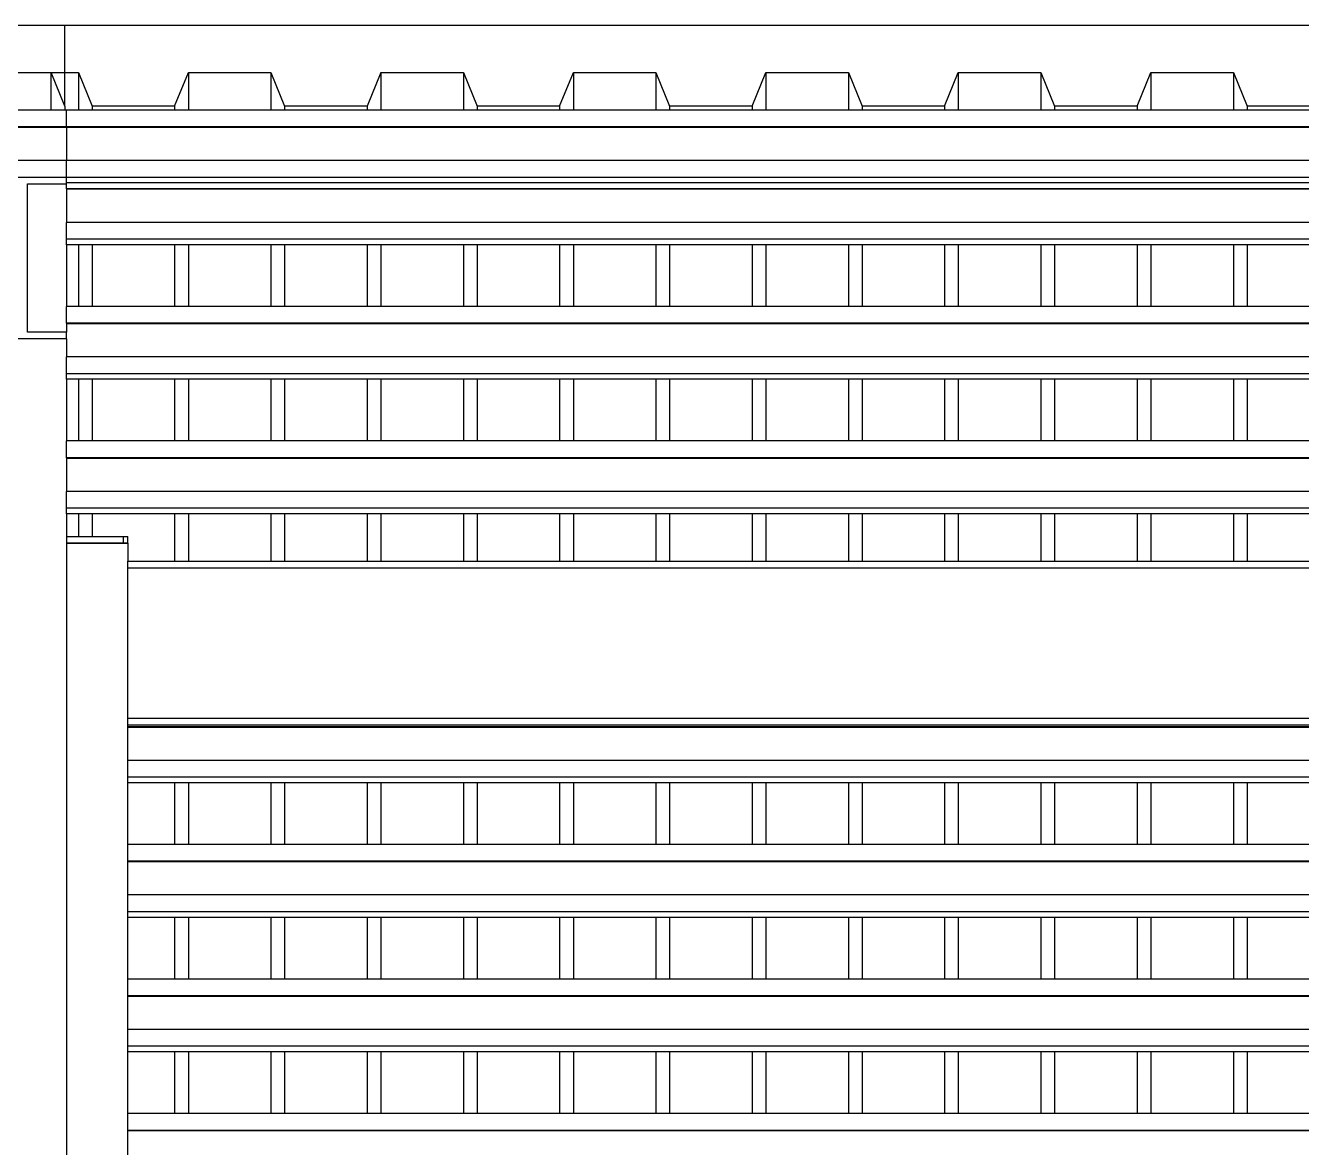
# Model space of a CAD drawing. Extents: x -101 to 101, y -14 to 18.
# Drawn here: x 23.594 to 25.466, y 16.374 to 18.019 of the extents above; entities that cross this region are included whole.
import ezdxf

# ---------------------------------------------------------------- set-up
doc = ezdxf.new("R2010")
doc.units = 0
doc.layers.get('0').update_dxf_attribs({"linetype": 'CONTINUOUS'})

msp = doc.modelspace()

# ---------------------------------------------------------------- linework, layer by layer
for p, q in [((23.6514, 18.019), (23.5301, 18.019)), ((26.6366, 18.019), (23.6514, 18.019)), ((23.6514, 17.9499), (23.6514, 18.019)), ((23.5503, 17.9499), (23.6312, 17.9499)), ((23.6312, 17.9499), (23.6514, 17.9499)), ((23.6312, 17.895), (23.6312, 17.9499)), ((23.6514, 17.9006), (23.6312, 17.9499)), ((23.6514, 17.9006), (23.6514, 17.9499)), ((23.6514, 17.9499), (23.6713, 17.9499)), ((23.6713, 17.9499), (23.6915, 17.9006)), ((23.6713, 17.9499), (23.6713, 17.895)), ((23.8125, 17.9006), (23.8327, 17.9499)), ((23.8327, 17.9499), (23.9537, 17.9499)), ((23.8327, 17.9499), (23.8327, 17.895)), ((23.9537, 17.9499), (23.9739, 17.9006)), ((23.9537, 17.9499), (23.9537, 17.895)), ((24.1151, 17.9499), (24.0949, 17.9006)), ((24.1151, 17.9499), (24.1151, 17.895)), ((24.1151, 17.9499), (24.2361, 17.9499)), ((24.2361, 17.9499), (24.2361, 17.895)), ((24.2361, 17.9499), (24.2563, 17.9006)), ((24.3773, 17.9006), (24.3975, 17.9499)), ((24.3975, 17.9499), (24.3975, 17.895)), ((24.3975, 17.9499), (24.5185, 17.9499)), ((24.5185, 17.9499), (24.5185, 17.895)), ((24.5185, 17.9499), (24.5387, 17.9006)), ((24.6597, 17.9006), (24.6799, 17.9499)), ((24.6799, 17.9499), (24.6799, 17.895)), ((24.6799, 17.9499), (24.801, 17.9499)), ((24.801, 17.9499), (24.801, 17.895)), ((24.801, 17.9499), (24.8211, 17.9006)), ((24.9422, 17.9006), (24.9623, 17.9499)), ((24.9623, 17.9499), (24.9623, 17.895)), ((24.9623, 17.9499), (25.0834, 17.9499)), ((25.0834, 17.9499), (25.0834, 17.895)), ((25.0834, 17.9499), (25.1035, 17.9006)), ((25.2246, 17.9006), (25.2447, 17.9499)), ((25.2447, 17.9499), (25.2447, 17.895)), ((25.2447, 17.9499), (25.3658, 17.9499)), ((25.3658, 17.9499), (25.3658, 17.895)), ((25.3658, 17.9499), (25.386, 17.9006)), ((23.6514, 17.9006), (23.6514, 17.895)), ((23.8125, 17.9006), (23.6915, 17.9006)), ((23.6915, 17.9006), (23.6915, 17.895)), ((23.8125, 17.9006), (23.8125, 17.895)), ((24.0949, 17.9006), (23.9739, 17.9006)), ((23.9739, 17.9006), (23.9739, 17.895)), ((24.0949, 17.9006), (24.0949, 17.895)), ((24.2563, 17.9006), (24.2563, 17.895)), ((24.3773, 17.9006), (24.2563, 17.9006)), ((24.3773, 17.9006), (24.3773, 17.895)), ((24.5387, 17.9006), (24.5387, 17.895)), ((24.6597, 17.9006), (24.5387, 17.9006)), ((24.6597, 17.9006), (24.6597, 17.895)), ((24.8211, 17.9006), (24.8211, 17.895)), ((24.9422, 17.9006), (24.8211, 17.9006)), ((24.9422, 17.9006), (24.9422, 17.895)), ((25.1035, 17.9006), (25.1035, 17.895)), ((25.2246, 17.9006), (25.1035, 17.9006)), ((25.2246, 17.9006), (25.2246, 17.895)), ((25.386, 17.9006), (25.386, 17.895)), ((25.507, 17.9006), (25.386, 17.9006)), ((23.6312, 17.895), (23.5503, 17.895)), ((23.6514, 17.895), (23.6312, 17.895)), ((23.6537, 17.895), (23.6514, 17.895)), ((23.6537, 17.8703), (23.6537, 17.895)), ((23.6713, 17.895), (23.6537, 17.895)), ((23.6915, 17.895), (23.6713, 17.895)), ((23.8125, 17.895), (23.6915, 17.895)), ((23.8327, 17.895), (23.8125, 17.895)), ((23.9537, 17.895), (23.8327, 17.895)), ((23.9739, 17.895), (23.9537, 17.895)), ((24.0949, 17.895), (23.9739, 17.895)), ((24.1151, 17.895), (24.0949, 17.895)), ((24.2361, 17.895), (24.1151, 17.895)), ((24.2563, 17.895), (24.2361, 17.895)), ((24.3773, 17.895), (24.2563, 17.895)), ((24.3975, 17.895), (24.3773, 17.895)), ((24.5185, 17.895), (24.3975, 17.895)), ((24.5387, 17.895), (24.5185, 17.895)), ((24.6597, 17.895), (24.5387, 17.895)), ((24.6799, 17.895), (24.6597, 17.895)), ((24.801, 17.895), (24.6799, 17.895)), ((24.8211, 17.895), (24.801, 17.895)), ((24.9422, 17.895), (24.8211, 17.895)), ((24.9623, 17.895), (24.9422, 17.895)), ((25.0834, 17.895), (24.9623, 17.895)), ((25.1035, 17.895), (25.0834, 17.895)), ((25.2246, 17.895), (25.1035, 17.895)), ((25.2447, 17.895), (25.2246, 17.895)), ((25.3658, 17.895), (25.2447, 17.895)), ((25.386, 17.895), (25.3658, 17.895)), ((25.507, 17.895), (25.386, 17.895)), ((23.6537, 17.8703), (23.5277, 17.8703)), ((23.6537, 17.8695), (23.5277, 17.8695)), ((23.6537, 17.8703), (23.6537, 17.8695)), ((38.5277, 17.8703), (23.6537, 17.8703)), ((23.6537, 17.8695), (23.6537, 17.821)), ((38.5277, 17.8695), (23.6537, 17.8695)), ((23.6537, 17.821), (23.5277, 17.821)), ((23.6537, 17.7963), (23.6537, 17.821)), ((38.5277, 17.821), (23.6537, 17.821)), ((23.6537, 17.7963), (23.5337, 17.7963)), ((23.5968, 17.5692), (23.5968, 17.7866)), ((23.5968, 17.7866), (23.6537, 17.7866)), ((23.6537, 17.7881), (23.6537, 17.7963)), ((27.2777, 17.7963), (23.6537, 17.7963)), ((27.2777, 17.7881), (23.6537, 17.7881)), ((23.6537, 17.7866), (23.6537, 17.7881)), ((23.6537, 17.7796), (23.6537, 17.7866)), ((27.2777, 17.7796), (23.6537, 17.7796)), ((23.6537, 17.7796), (23.6537, 17.7788)), ((27.2777, 17.7788), (23.6537, 17.7788)), ((23.6537, 17.7788), (23.6537, 17.7303)), ((27.2777, 17.7303), (23.6537, 17.7303)), ((23.6537, 17.7056), (23.6537, 17.7303)), ((27.2777, 17.7056), (23.6537, 17.7056)), ((23.6537, 17.6974), (23.6537, 17.7056)), ((23.6713, 17.6974), (23.6537, 17.6974)), ((23.6537, 17.6974), (23.6537, 17.607)), ((23.6713, 17.6974), (23.6713, 17.607)), ((23.6915, 17.6974), (23.6713, 17.6974)), ((23.6915, 17.6974), (23.6915, 17.607)), ((23.8125, 17.6974), (23.6915, 17.6974)), ((23.8125, 17.6974), (23.8125, 17.607)), ((23.8327, 17.6974), (23.8125, 17.6974)), ((23.8327, 17.6974), (23.8327, 17.607)), ((23.9537, 17.6974), (23.8327, 17.6974)), ((23.9537, 17.6974), (23.9537, 17.607)), ((23.9739, 17.6974), (23.9537, 17.6974)), ((23.9739, 17.6974), (23.9739, 17.607)), ((24.0949, 17.6974), (23.9739, 17.6974)), ((24.0949, 17.6974), (24.0949, 17.607)), ((24.1151, 17.6974), (24.0949, 17.6974)), ((24.1151, 17.6974), (24.1151, 17.607)), ((24.2361, 17.6974), (24.1151, 17.6974)), ((24.2361, 17.6974), (24.2361, 17.607)), ((24.2563, 17.6974), (24.2361, 17.6974)), ((24.2563, 17.6974), (24.2563, 17.607)), ((24.3773, 17.6974), (24.2563, 17.6974)), ((24.3773, 17.6974), (24.3773, 17.607)), ((24.3975, 17.6974), (24.3773, 17.6974)), ((24.3975, 17.6974), (24.3975, 17.607)), ((24.5185, 17.6974), (24.3975, 17.6974)), ((24.5185, 17.6974), (24.5185, 17.607)), ((24.5387, 17.6974), (24.5185, 17.6974)), ((24.5387, 17.6974), (24.5387, 17.607)), ((24.6597, 17.6974), (24.5387, 17.6974)), ((24.6597, 17.6974), (24.6597, 17.607)), ((24.6799, 17.6974), (24.6597, 17.6974)), ((24.6799, 17.6974), (24.6799, 17.607)), ((24.801, 17.6974), (24.6799, 17.6974)), ((24.801, 17.6974), (24.801, 17.607)), ((24.8211, 17.6974), (24.801, 17.6974)), ((24.8211, 17.6974), (24.8211, 17.607)), ((24.9422, 17.6974), (24.8211, 17.6974)), ((24.9422, 17.6974), (24.9422, 17.607)), ((24.9623, 17.6974), (24.9422, 17.6974)), ((24.9623, 17.6974), (24.9623, 17.607)), ((25.0834, 17.6974), (24.9623, 17.6974)), ((25.0834, 17.6974), (25.0834, 17.607)), ((25.1035, 17.6974), (25.0834, 17.6974)), ((25.1035, 17.6974), (25.1035, 17.607)), ((25.2246, 17.6974), (25.1035, 17.6974)), ((25.2246, 17.6974), (25.2246, 17.607)), ((25.2447, 17.6974), (25.2246, 17.6974)), ((25.2447, 17.6974), (25.2447, 17.607)), ((25.3658, 17.6974), (25.2447, 17.6974)), ((25.3658, 17.6974), (25.3658, 17.607)), ((25.386, 17.6974), (25.3658, 17.6974)), ((25.386, 17.6974), (25.386, 17.607)), ((25.507, 17.6974), (25.386, 17.6974)), ((23.6537, 17.5823), (23.6537, 17.607)), ((23.6713, 17.607), (23.6537, 17.607)), ((23.6915, 17.607), (23.6713, 17.607)), ((23.8125, 17.607), (23.6915, 17.607)), ((23.8327, 17.607), (23.8125, 17.607)), ((23.9537, 17.607), (23.8327, 17.607)), ((23.9739, 17.607), (23.9537, 17.607)), ((24.0949, 17.607), (23.9739, 17.607)), ((24.1151, 17.607), (24.0949, 17.607)), ((24.2361, 17.607), (24.1151, 17.607)), ((24.2563, 17.607), (24.2361, 17.607)), ((24.3773, 17.607), (24.2563, 17.607)), ((24.3975, 17.607), (24.3773, 17.607)), ((24.5185, 17.607), (24.3975, 17.607)), ((24.5387, 17.607), (24.5185, 17.607)), ((24.6597, 17.607), (24.5387, 17.607)), ((24.6799, 17.607), (24.6597, 17.607)), ((24.801, 17.607), (24.6799, 17.607)), ((24.8211, 17.607), (24.801, 17.607)), ((24.9422, 17.607), (24.8211, 17.607)), ((24.9623, 17.607), (24.9422, 17.607)), ((25.0834, 17.607), (24.9623, 17.607)), ((25.1035, 17.607), (25.0834, 17.607)), ((25.2246, 17.607), (25.1035, 17.607)), ((25.2447, 17.607), (25.2246, 17.607)), ((25.3658, 17.607), (25.2447, 17.607)), ((25.386, 17.607), (25.3658, 17.607)), ((25.507, 17.607), (25.386, 17.607)), ((27.2777, 17.5823), (23.6537, 17.5823)), ((23.6537, 17.5823), (23.6537, 17.5815)), ((27.2777, 17.5815), (23.6537, 17.5815)), ((23.6537, 17.5815), (23.6537, 17.5692)), ((23.6537, 17.5596), (23.5337, 17.5596)), ((23.6537, 17.5692), (23.5968, 17.5692)), ((23.6537, 17.5596), (23.6537, 17.5692)), ((23.6537, 17.5596), (23.6537, 17.533)), ((27.2777, 17.533), (23.6537, 17.533)), ((23.6537, 17.5083), (23.6537, 17.533)), ((27.2777, 17.5083), (23.6537, 17.5083)), ((23.6537, 17.5001), (23.6537, 17.5083)), ((23.6713, 17.5001), (23.6537, 17.5001)), ((23.6537, 17.5001), (23.6537, 17.4097)), ((23.6713, 17.5001), (23.6713, 17.4097)), ((23.6915, 17.5001), (23.6713, 17.5001)), ((23.6915, 17.5001), (23.6915, 17.4097)), ((23.8125, 17.5001), (23.6915, 17.5001)), ((23.8125, 17.5001), (23.8125, 17.4097)), ((23.8327, 17.5001), (23.8125, 17.5001)), ((23.8327, 17.5001), (23.8327, 17.4097)), ((23.9537, 17.5001), (23.8327, 17.5001)), ((23.9537, 17.5001), (23.9537, 17.4097)), ((23.9739, 17.5001), (23.9537, 17.5001)), ((23.9739, 17.5001), (23.9739, 17.4097)), ((24.0949, 17.5001), (23.9739, 17.5001)), ((24.0949, 17.5001), (24.0949, 17.4097)), ((24.1151, 17.5001), (24.0949, 17.5001)), ((24.1151, 17.5001), (24.1151, 17.4097)), ((24.2361, 17.5001), (24.1151, 17.5001)), ((24.2361, 17.5001), (24.2361, 17.4097)), ((24.2563, 17.5001), (24.2361, 17.5001)), ((24.2563, 17.5001), (24.2563, 17.4097)), ((24.3773, 17.5001), (24.2563, 17.5001)), ((24.3773, 17.5001), (24.3773, 17.4097)), ((24.3975, 17.5001), (24.3773, 17.5001)), ((24.3975, 17.5001), (24.3975, 17.4097)), ((24.5185, 17.5001), (24.3975, 17.5001)), ((24.5185, 17.5001), (24.5185, 17.4097)), ((24.5387, 17.5001), (24.5185, 17.5001)), ((24.5387, 17.5001), (24.5387, 17.4097)), ((24.6597, 17.5001), (24.5387, 17.5001)), ((24.6597, 17.5001), (24.6597, 17.4097)), ((24.6799, 17.5001), (24.6597, 17.5001)), ((24.6799, 17.5001), (24.6799, 17.4097)), ((24.801, 17.5001), (24.6799, 17.5001)), ((24.801, 17.5001), (24.801, 17.4097)), ((24.8211, 17.5001), (24.801, 17.5001)), ((24.8211, 17.5001), (24.8211, 17.4097)), ((24.9422, 17.5001), (24.8211, 17.5001)), ((24.9422, 17.5001), (24.9422, 17.4097)), ((24.9623, 17.5001), (24.9422, 17.5001)), ((24.9623, 17.5001), (24.9623, 17.4097)), ((25.0834, 17.5001), (24.9623, 17.5001)), ((25.0834, 17.5001), (25.0834, 17.4097)), ((25.1035, 17.5001), (25.0834, 17.5001)), ((25.1035, 17.5001), (25.1035, 17.4097)), ((25.2246, 17.5001), (25.1035, 17.5001)), ((25.2246, 17.5001), (25.2246, 17.4097)), ((25.2447, 17.5001), (25.2246, 17.5001)), ((25.2447, 17.5001), (25.2447, 17.4097)), ((25.3658, 17.5001), (25.2447, 17.5001)), ((25.3658, 17.5001), (25.3658, 17.4097)), ((25.386, 17.5001), (25.3658, 17.5001)), ((25.386, 17.5001), (25.386, 17.4097)), ((25.507, 17.5001), (25.386, 17.5001)), ((23.6537, 17.385), (23.6537, 17.4097)), ((23.6713, 17.4097), (23.6537, 17.4097)), ((23.6915, 17.4097), (23.6713, 17.4097)), ((23.8125, 17.4097), (23.6915, 17.4097)), ((23.8327, 17.4097), (23.8125, 17.4097)), ((23.9537, 17.4097), (23.8327, 17.4097)), ((23.9739, 17.4097), (23.9537, 17.4097)), ((24.0949, 17.4097), (23.9739, 17.4097)), ((24.1151, 17.4097), (24.0949, 17.4097)), ((24.2361, 17.4097), (24.1151, 17.4097)), ((24.2563, 17.4097), (24.2361, 17.4097)), ((24.3773, 17.4097), (24.2563, 17.4097)), ((24.3975, 17.4097), (24.3773, 17.4097)), ((24.5185, 17.4097), (24.3975, 17.4097)), ((24.5387, 17.4097), (24.5185, 17.4097)), ((24.6597, 17.4097), (24.5387, 17.4097)), ((24.6799, 17.4097), (24.6597, 17.4097)), ((24.801, 17.4097), (24.6799, 17.4097)), ((24.8211, 17.4097), (24.801, 17.4097)), ((24.9422, 17.4097), (24.8211, 17.4097)), ((24.9623, 17.4097), (24.9422, 17.4097)), ((25.0834, 17.4097), (24.9623, 17.4097)), ((25.1035, 17.4097), (25.0834, 17.4097)), ((25.2246, 17.4097), (25.1035, 17.4097)), ((25.2447, 17.4097), (25.2246, 17.4097)), ((25.3658, 17.4097), (25.2447, 17.4097)), ((25.386, 17.4097), (25.3658, 17.4097)), ((25.507, 17.4097), (25.386, 17.4097)), ((27.2777, 17.385), (23.6537, 17.385)), ((23.6537, 17.385), (23.6537, 17.3842)), ((27.2777, 17.3842), (23.6537, 17.3842)), ((23.6537, 17.3842), (23.6537, 17.3357)), ((27.2777, 17.3357), (23.6537, 17.3357)), ((23.6537, 17.311), (23.6537, 17.3357)), ((27.2777, 17.311), (23.6537, 17.311)), ((23.6537, 17.3028), (23.6537, 17.311)), ((23.6713, 17.3028), (23.6537, 17.3028)), ((23.6537, 17.3028), (23.6537, 17.2697)), ((23.6713, 17.3028), (23.6713, 17.2697)), ((23.6915, 17.3028), (23.6713, 17.3028)), ((23.6915, 17.3028), (23.6915, 17.2697)), ((23.8125, 17.3028), (23.6915, 17.3028)), ((23.8125, 17.3028), (23.8125, 17.2332)), ((23.8327, 17.3028), (23.8125, 17.3028)), ((23.8327, 17.3028), (23.8327, 17.2332)), ((23.9537, 17.3028), (23.8327, 17.3028)), ((23.9537, 17.3028), (23.9537, 17.2332)), ((23.9739, 17.3028), (23.9537, 17.3028)), ((23.9739, 17.3028), (23.9739, 17.2332)), ((24.0949, 17.3028), (23.9739, 17.3028)), ((24.0949, 17.3028), (24.0949, 17.2332)), ((24.1151, 17.3028), (24.0949, 17.3028)), ((24.1151, 17.3028), (24.1151, 17.2332)), ((24.2361, 17.3028), (24.1151, 17.3028)), ((24.2361, 17.3028), (24.2361, 17.2332)), ((24.2563, 17.3028), (24.2361, 17.3028)), ((24.2563, 17.3028), (24.2563, 17.2332)), ((24.3773, 17.3028), (24.2563, 17.3028)), ((24.3773, 17.3028), (24.3773, 17.2332)), ((24.3975, 17.3028), (24.3773, 17.3028)), ((24.3975, 17.3028), (24.3975, 17.2332)), ((24.5185, 17.3028), (24.3975, 17.3028)), ((24.5185, 17.3028), (24.5185, 17.2332)), ((24.5387, 17.3028), (24.5185, 17.3028)), ((24.5387, 17.3028), (24.5387, 17.2332)), ((24.6597, 17.3028), (24.5387, 17.3028)), ((24.6597, 17.3028), (24.6597, 17.2332)), ((24.6799, 17.3028), (24.6597, 17.3028)), ((24.6799, 17.3028), (24.6799, 17.2332)), ((24.801, 17.3028), (24.6799, 17.3028)), ((24.801, 17.3028), (24.801, 17.2332)), ((24.8211, 17.3028), (24.801, 17.3028)), ((24.8211, 17.3028), (24.8211, 17.2332)), ((24.9422, 17.3028), (24.8211, 17.3028)), ((24.9422, 17.3028), (24.9422, 17.2332)), ((24.9623, 17.3028), (24.9422, 17.3028)), ((24.9623, 17.3028), (24.9623, 17.2332)), ((25.0834, 17.3028), (24.9623, 17.3028)), ((25.0834, 17.3028), (25.0834, 17.2332)), ((25.1035, 17.3028), (25.0834, 17.3028)), ((25.1035, 17.3028), (25.1035, 17.2332)), ((25.2246, 17.3028), (25.1035, 17.3028)), ((25.2246, 17.3028), (25.2246, 17.2332)), ((25.2447, 17.3028), (25.2246, 17.3028)), ((25.2447, 17.3028), (25.2447, 17.2332)), ((25.3658, 17.3028), (25.2447, 17.3028)), ((25.3658, 17.3028), (25.3658, 17.2332)), ((25.386, 17.3028), (25.3658, 17.3028)), ((25.386, 17.3028), (25.386, 17.2332)), ((25.507, 17.3028), (25.386, 17.3028)), ((23.6537, 17.2697), (23.6713, 17.2697)), ((23.6537, 17.2697), (23.6537, 17.2599)), ((23.6537, 17.2599), (23.6713, 17.2599)), ((23.6537, 17.2599), (23.6537, 17.2598)), ((23.6713, 17.2697), (23.6915, 17.2697)), ((23.6713, 17.2599), (23.6713, 17.2598)), ((23.6713, 17.2599), (23.6915, 17.2599)), ((23.6915, 17.2697), (23.7377, 17.2697)), ((23.6915, 17.2599), (23.6915, 17.2598)), ((23.6915, 17.2599), (23.7377, 17.2599)), ((23.7377, 17.2599), (23.7377, 17.2697)), ((23.7377, 17.2697), (23.7437, 17.2697)), ((23.7377, 17.2599), (23.7377, 17.2598)), ((23.7377, 17.2599), (23.7437, 17.2599)), ((23.7437, 17.2599), (23.7437, 17.2697)), ((23.7437, 17.2599), (23.7437, 17.2598)), ((23.6713, 17.2598), (23.6537, 17.2598)), ((23.6537, 17.2598), (23.6537, 14.6912)), ((23.6915, 17.2598), (23.6713, 17.2598)), ((23.7377, 17.2598), (23.6915, 17.2598)), ((23.7437, 17.2598), (23.7377, 17.2598)), ((23.7437, 17.2598), (23.7437, 17.2332)), ((23.7437, 17.2332), (23.8125, 17.2332)), ((23.7437, 17.2234), (23.7437, 17.2332)), ((23.7437, 17.2234), (27.2777, 17.2234)), ((23.7437, 17.003), (23.7437, 17.2234)), ((23.8125, 17.2332), (23.8327, 17.2332)), ((23.8327, 17.2332), (23.9537, 17.2332)), ((23.9537, 17.2332), (23.9739, 17.2332)), ((23.9739, 17.2332), (24.0949, 17.2332)), ((24.0949, 17.2332), (24.1151, 17.2332)), ((24.1151, 17.2332), (24.2361, 17.2332)), ((24.2361, 17.2332), (24.2563, 17.2332)), ((24.2563, 17.2332), (24.3773, 17.2332)), ((24.3773, 17.2332), (24.3975, 17.2332)), ((24.3975, 17.2332), (24.5185, 17.2332)), ((24.5185, 17.2332), (24.5387, 17.2332)), ((24.5387, 17.2332), (24.6597, 17.2332)), ((24.6597, 17.2332), (24.6799, 17.2332)), ((24.6799, 17.2332), (24.801, 17.2332)), ((24.801, 17.2332), (24.8211, 17.2332)), ((24.8211, 17.2332), (24.9422, 17.2332)), ((24.9422, 17.2332), (24.9623, 17.2332)), ((24.9623, 17.2332), (25.0834, 17.2332)), ((25.0834, 17.2332), (25.1035, 17.2332)), ((25.1035, 17.2332), (25.2246, 17.2332)), ((25.2246, 17.2332), (25.2447, 17.2332)), ((25.2447, 17.2332), (25.3658, 17.2332)), ((25.3658, 17.2332), (25.386, 17.2332)), ((25.386, 17.2332), (25.507, 17.2332)), ((23.7437, 17.003), (27.2777, 17.003)), ((23.7437, 16.9932), (23.7437, 17.003)), ((23.7437, 16.9932), (27.2777, 16.9932)), ((23.7437, 16.9905), (23.7437, 16.9932)), ((27.2777, 16.9905), (23.7437, 16.9905)), ((23.7437, 16.9896), (23.7437, 16.9905)), ((27.2777, 16.9896), (23.7437, 16.9896)), ((23.7437, 16.9411), (23.7437, 16.9896)), ((27.2777, 16.9411), (23.7437, 16.9411)), ((23.7437, 16.9165), (23.7437, 16.9411)), ((27.2777, 16.9165), (23.7437, 16.9165)), ((23.7437, 16.9083), (23.7437, 16.9165)), ((23.8125, 16.9083), (23.7437, 16.9083)), ((23.7437, 16.8178), (23.7437, 16.9083)), ((23.8125, 16.9083), (23.8125, 16.8178)), ((23.8327, 16.9083), (23.8125, 16.9083)), ((23.8327, 16.9083), (23.8327, 16.8178)), ((23.9537, 16.9083), (23.8327, 16.9083)), ((23.9537, 16.9083), (23.9537, 16.8178)), ((23.9739, 16.9083), (23.9537, 16.9083)), ((23.9739, 16.9083), (23.9739, 16.8178)), ((24.0949, 16.9083), (23.9739, 16.9083)), ((24.0949, 16.9083), (24.0949, 16.8178)), ((24.1151, 16.9083), (24.0949, 16.9083)), ((24.1151, 16.9083), (24.1151, 16.8178)), ((24.2361, 16.9083), (24.1151, 16.9083)), ((24.2361, 16.9083), (24.2361, 16.8178)), ((24.2563, 16.9083), (24.2361, 16.9083)), ((24.2563, 16.9083), (24.2563, 16.8178)), ((24.3773, 16.9083), (24.2563, 16.9083)), ((24.3773, 16.9083), (24.3773, 16.8178)), ((24.3975, 16.9083), (24.3773, 16.9083)), ((24.3975, 16.9083), (24.3975, 16.8178)), ((24.5185, 16.9083), (24.3975, 16.9083)), ((24.5185, 16.9083), (24.5185, 16.8178)), ((24.5387, 16.9083), (24.5185, 16.9083)), ((24.5387, 16.9083), (24.5387, 16.8178)), ((24.6597, 16.9083), (24.5387, 16.9083)), ((24.6597, 16.9083), (24.6597, 16.8178)), ((24.6799, 16.9083), (24.6597, 16.9083)), ((24.6799, 16.9083), (24.6799, 16.8178)), ((24.801, 16.9083), (24.6799, 16.9083)), ((24.801, 16.9083), (24.801, 16.8178)), ((24.8211, 16.9083), (24.801, 16.9083)), ((24.8211, 16.9083), (24.8211, 16.8178)), ((24.9422, 16.9083), (24.8211, 16.9083)), ((24.9422, 16.9083), (24.9422, 16.8178)), ((24.9623, 16.9083), (24.9422, 16.9083)), ((24.9623, 16.9083), (24.9623, 16.8178)), ((25.0834, 16.9083), (24.9623, 16.9083)), ((25.0834, 16.9083), (25.0834, 16.8178)), ((25.1035, 16.9083), (25.0834, 16.9083)), ((25.1035, 16.9083), (25.1035, 16.8178)), ((25.2246, 16.9083), (25.1035, 16.9083)), ((25.2246, 16.9083), (25.2246, 16.8178)), ((25.2447, 16.9083), (25.2246, 16.9083)), ((25.2447, 16.9083), (25.2447, 16.8178)), ((25.3658, 16.9083), (25.2447, 16.9083)), ((25.3658, 16.9083), (25.3658, 16.8178)), ((25.386, 16.9083), (25.3658, 16.9083)), ((25.386, 16.9083), (25.386, 16.8178)), ((25.507, 16.9083), (25.386, 16.9083)), ((23.8125, 16.8178), (23.7437, 16.8178)), ((23.7437, 16.7932), (23.7437, 16.8178)), ((23.8327, 16.8178), (23.8125, 16.8178)), ((23.9537, 16.8178), (23.8327, 16.8178)), ((23.9739, 16.8178), (23.9537, 16.8178)), ((24.0949, 16.8178), (23.9739, 16.8178)), ((24.1151, 16.8178), (24.0949, 16.8178)), ((24.2361, 16.8178), (24.1151, 16.8178)), ((24.2563, 16.8178), (24.2361, 16.8178)), ((24.3773, 16.8178), (24.2563, 16.8178)), ((24.3975, 16.8178), (24.3773, 16.8178)), ((24.5185, 16.8178), (24.3975, 16.8178)), ((24.5387, 16.8178), (24.5185, 16.8178)), ((24.6597, 16.8178), (24.5387, 16.8178)), ((24.6799, 16.8178), (24.6597, 16.8178)), ((24.801, 16.8178), (24.6799, 16.8178)), ((24.8211, 16.8178), (24.801, 16.8178)), ((24.9422, 16.8178), (24.8211, 16.8178)), ((24.9623, 16.8178), (24.9422, 16.8178)), ((25.0834, 16.8178), (24.9623, 16.8178)), ((25.1035, 16.8178), (25.0834, 16.8178)), ((25.2246, 16.8178), (25.1035, 16.8178)), ((25.2447, 16.8178), (25.2246, 16.8178)), ((25.3658, 16.8178), (25.2447, 16.8178)), ((25.386, 16.8178), (25.3658, 16.8178)), ((25.507, 16.8178), (25.386, 16.8178)), ((27.2777, 16.7932), (23.7437, 16.7932)), ((23.7437, 16.7924), (23.7437, 16.7932)), ((27.2777, 16.7924), (23.7437, 16.7924)), ((23.7437, 16.7439), (23.7437, 16.7924)), ((27.2777, 16.7439), (23.7437, 16.7439)), ((23.7437, 16.7192), (23.7437, 16.7439)), ((27.2777, 16.7192), (23.7437, 16.7192)), ((23.7437, 16.711), (23.7437, 16.7192)), ((23.8125, 16.711), (23.7437, 16.711)), ((23.7437, 16.6206), (23.7437, 16.711)), ((23.8125, 16.711), (23.8125, 16.6206)), ((23.8327, 16.711), (23.8125, 16.711)), ((23.8327, 16.711), (23.8327, 16.6206)), ((23.9537, 16.711), (23.8327, 16.711)), ((23.9537, 16.711), (23.9537, 16.6206)), ((23.9739, 16.711), (23.9537, 16.711)), ((23.9739, 16.711), (23.9739, 16.6206)), ((24.0949, 16.711), (23.9739, 16.711)), ((24.0949, 16.711), (24.0949, 16.6206)), ((24.1151, 16.711), (24.0949, 16.711)), ((24.1151, 16.711), (24.1151, 16.6206)), ((24.2361, 16.711), (24.1151, 16.711)), ((24.2361, 16.711), (24.2361, 16.6206)), ((24.2563, 16.711), (24.2361, 16.711)), ((24.2563, 16.711), (24.2563, 16.6206)), ((24.3773, 16.711), (24.2563, 16.711)), ((24.3773, 16.711), (24.3773, 16.6206)), ((24.3975, 16.711), (24.3773, 16.711)), ((24.3975, 16.711), (24.3975, 16.6206)), ((24.5185, 16.711), (24.3975, 16.711)), ((24.5185, 16.711), (24.5185, 16.6206)), ((24.5387, 16.711), (24.5185, 16.711)), ((24.5387, 16.711), (24.5387, 16.6206)), ((24.6597, 16.711), (24.5387, 16.711)), ((24.6597, 16.711), (24.6597, 16.6206)), ((24.6799, 16.711), (24.6597, 16.711)), ((24.6799, 16.711), (24.6799, 16.6206)), ((24.801, 16.711), (24.6799, 16.711)), ((24.801, 16.711), (24.801, 16.6206)), ((24.8211, 16.711), (24.801, 16.711)), ((24.8211, 16.711), (24.8211, 16.6206)), ((24.9422, 16.711), (24.8211, 16.711)), ((24.9422, 16.711), (24.9422, 16.6206)), ((24.9623, 16.711), (24.9422, 16.711)), ((24.9623, 16.711), (24.9623, 16.6206)), ((25.0834, 16.711), (24.9623, 16.711)), ((25.0834, 16.711), (25.0834, 16.6206)), ((25.1035, 16.711), (25.0834, 16.711)), ((25.1035, 16.711), (25.1035, 16.6206)), ((25.2246, 16.711), (25.1035, 16.711)), ((25.2246, 16.711), (25.2246, 16.6206)), ((25.2447, 16.711), (25.2246, 16.711)), ((25.2447, 16.711), (25.2447, 16.6206)), ((25.3658, 16.711), (25.2447, 16.711)), ((25.3658, 16.711), (25.3658, 16.6206)), ((25.386, 16.711), (25.3658, 16.711)), ((25.386, 16.711), (25.386, 16.6206)), ((25.507, 16.711), (25.386, 16.711)), ((23.8125, 16.6206), (23.7437, 16.6206)), ((23.7437, 16.5959), (23.7437, 16.6206)), ((23.8327, 16.6206), (23.8125, 16.6206)), ((23.9537, 16.6206), (23.8327, 16.6206)), ((23.9739, 16.6206), (23.9537, 16.6206)), ((24.0949, 16.6206), (23.9739, 16.6206)), ((24.1151, 16.6206), (24.0949, 16.6206)), ((24.2361, 16.6206), (24.1151, 16.6206)), ((24.2563, 16.6206), (24.2361, 16.6206)), ((24.3773, 16.6206), (24.2563, 16.6206)), ((24.3975, 16.6206), (24.3773, 16.6206)), ((24.5185, 16.6206), (24.3975, 16.6206)), ((24.5387, 16.6206), (24.5185, 16.6206)), ((24.6597, 16.6206), (24.5387, 16.6206)), ((24.6799, 16.6206), (24.6597, 16.6206)), ((24.801, 16.6206), (24.6799, 16.6206)), ((24.8211, 16.6206), (24.801, 16.6206)), ((24.9422, 16.6206), (24.8211, 16.6206)), ((24.9623, 16.6206), (24.9422, 16.6206)), ((25.0834, 16.6206), (24.9623, 16.6206)), ((25.1035, 16.6206), (25.0834, 16.6206)), ((25.2246, 16.6206), (25.1035, 16.6206)), ((25.2447, 16.6206), (25.2246, 16.6206)), ((25.3658, 16.6206), (25.2447, 16.6206)), ((25.386, 16.6206), (25.3658, 16.6206)), ((25.507, 16.6206), (25.386, 16.6206)), ((27.2777, 16.5959), (23.7437, 16.5959)), ((23.7437, 16.5951), (23.7437, 16.5959)), ((27.2777, 16.5951), (23.7437, 16.5951)), ((23.7437, 16.5466), (23.7437, 16.5951)), ((27.2777, 16.5466), (23.7437, 16.5466)), ((23.7437, 16.5219), (23.7437, 16.5466)), ((27.2777, 16.5219), (23.7437, 16.5219)), ((23.7437, 16.5137), (23.7437, 16.5219)), ((23.8125, 16.5137), (23.7437, 16.5137)), ((23.7437, 16.4233), (23.7437, 16.5137)), ((23.8125, 16.5137), (23.8125, 16.4233)), ((23.8327, 16.5137), (23.8125, 16.5137)), ((23.8327, 16.5137), (23.8327, 16.4233)), ((23.9537, 16.5137), (23.8327, 16.5137)), ((23.9537, 16.5137), (23.9537, 16.4233)), ((23.9739, 16.5137), (23.9537, 16.5137)), ((23.9739, 16.5137), (23.9739, 16.4233)), ((24.0949, 16.5137), (23.9739, 16.5137)), ((24.0949, 16.5137), (24.0949, 16.4233)), ((24.1151, 16.5137), (24.0949, 16.5137)), ((24.1151, 16.5137), (24.1151, 16.4233)), ((24.2361, 16.5137), (24.1151, 16.5137)), ((24.2361, 16.5137), (24.2361, 16.4233)), ((24.2563, 16.5137), (24.2361, 16.5137)), ((24.2563, 16.5137), (24.2563, 16.4233)), ((24.3773, 16.5137), (24.2563, 16.5137)), ((24.3773, 16.5137), (24.3773, 16.4233)), ((24.3975, 16.5137), (24.3773, 16.5137)), ((24.3975, 16.5137), (24.3975, 16.4233)), ((24.5185, 16.5137), (24.3975, 16.5137)), ((24.5185, 16.5137), (24.5185, 16.4233)), ((24.5387, 16.5137), (24.5185, 16.5137)), ((24.5387, 16.5137), (24.5387, 16.4233)), ((24.6597, 16.5137), (24.5387, 16.5137)), ((24.6597, 16.5137), (24.6597, 16.4233)), ((24.6799, 16.5137), (24.6597, 16.5137)), ((24.6799, 16.5137), (24.6799, 16.4233)), ((24.801, 16.5137), (24.6799, 16.5137)), ((24.801, 16.5137), (24.801, 16.4233)), ((24.8211, 16.5137), (24.801, 16.5137)), ((24.8211, 16.5137), (24.8211, 16.4233)), ((24.9422, 16.5137), (24.8211, 16.5137)), ((24.9422, 16.5137), (24.9422, 16.4233)), ((24.9623, 16.5137), (24.9422, 16.5137)), ((24.9623, 16.5137), (24.9623, 16.4233)), ((25.0834, 16.5137), (24.9623, 16.5137)), ((25.0834, 16.5137), (25.0834, 16.4233)), ((25.1035, 16.5137), (25.0834, 16.5137)), ((25.1035, 16.5137), (25.1035, 16.4233)), ((25.2246, 16.5137), (25.1035, 16.5137)), ((25.2246, 16.5137), (25.2246, 16.4233)), ((25.2447, 16.5137), (25.2246, 16.5137)), ((25.2447, 16.5137), (25.2447, 16.4233)), ((25.3658, 16.5137), (25.2447, 16.5137)), ((25.3658, 16.5137), (25.3658, 16.4233)), ((25.386, 16.5137), (25.3658, 16.5137)), ((25.386, 16.5137), (25.386, 16.4233)), ((25.507, 16.5137), (25.386, 16.5137)), ((23.8125, 16.4233), (23.7437, 16.4233)), ((23.7437, 16.3986), (23.7437, 16.4233)), ((23.8327, 16.4233), (23.8125, 16.4233)), ((23.9537, 16.4233), (23.8327, 16.4233)), ((23.9739, 16.4233), (23.9537, 16.4233)), ((24.0949, 16.4233), (23.9739, 16.4233)), ((24.1151, 16.4233), (24.0949, 16.4233)), ((24.2361, 16.4233), (24.1151, 16.4233)), ((24.2563, 16.4233), (24.2361, 16.4233)), ((24.3773, 16.4233), (24.2563, 16.4233)), ((24.3975, 16.4233), (24.3773, 16.4233)), ((24.5185, 16.4233), (24.3975, 16.4233)), ((24.5387, 16.4233), (24.5185, 16.4233)), ((24.6597, 16.4233), (24.5387, 16.4233)), ((24.6799, 16.4233), (24.6597, 16.4233)), ((24.801, 16.4233), (24.6799, 16.4233)), ((24.8211, 16.4233), (24.801, 16.4233)), ((24.9422, 16.4233), (24.8211, 16.4233)), ((24.9623, 16.4233), (24.9422, 16.4233)), ((25.0834, 16.4233), (24.9623, 16.4233)), ((25.1035, 16.4233), (25.0834, 16.4233)), ((25.2246, 16.4233), (25.1035, 16.4233)), ((25.2447, 16.4233), (25.2246, 16.4233)), ((25.3658, 16.4233), (25.2447, 16.4233)), ((25.386, 16.4233), (25.3658, 16.4233)), ((25.507, 16.4233), (25.386, 16.4233)), ((27.2777, 16.3986), (23.7437, 16.3986)), ((23.7437, 16.3978), (23.7437, 16.3986)), ((27.2777, 16.3978), (23.7437, 16.3978)), ((23.7437, 16.3493), (23.7437, 16.3978))]:
    msp.add_line(p, q)

doc.saveas('drawing.dxf')
